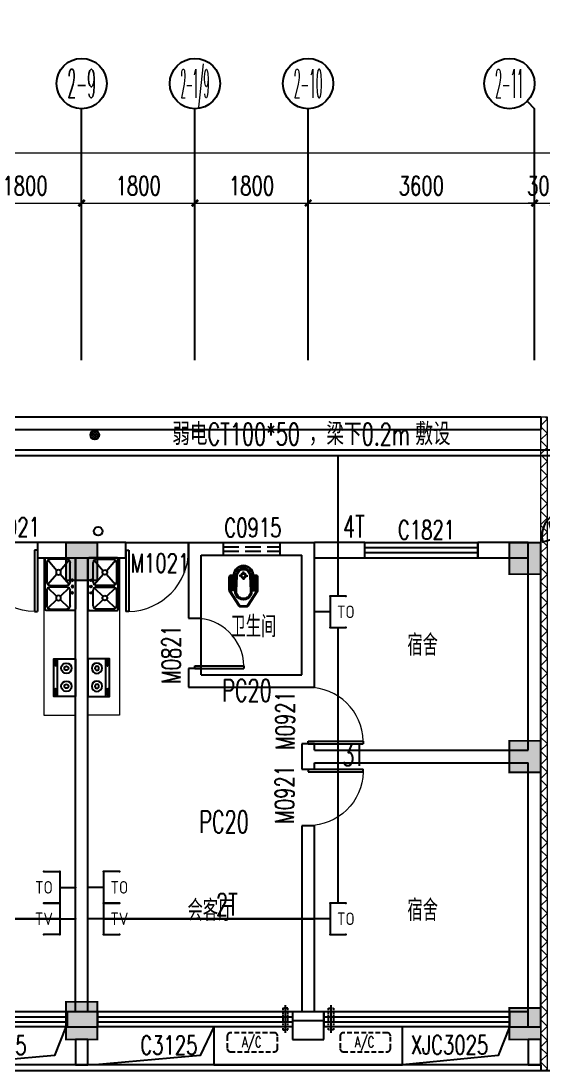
# Model space of a CAD drawing. Extents: x -9422388 to 15610651, y -1992469 to 953794.
# Drawn here: x -2652023 to -2643709, y -365534 to -348840 of the extents above; entities that cross this region are included whole.
import ezdxf
from ezdxf.enums import TextEntityAlignment as Align

# ---------------------------------------------------------------- set-up
doc = ezdxf.new("R2010")
doc.units = 0
doc.header["$LTSCALE"] = 1000
for name, pattern in [('( Hidden )', [0.375, 0.25, -0.125]), ('ACAD_ISO04W100', [30, 24, -3, 0, -3]), ('DASH', [0.35, 0.25, -0.1])]:
    doc.linetypes.add(name, pattern=pattern)
for name, color, linetype in [('A-ELEV-LIN-0.3', 30, 'Continuous'), ('A-ELEV-LIN-0.4', 40, 'Continuous'), ('A-FLOR-HVAC', 4, 'Continuous'), ('A-FLOR-OTHER2-ON', 83, 'Continuous'), ('A-SECT-DOOR', 141, 'Continuous'), ('AXIS', 3, 'Continuous'), ('AXIS_TEXT', 7, 'Continuous'), ('C-KZ', 2, 'Continuous'), ('C-Z-HATCH', 253, 'Continuous'), ('CABLETRAY_PDS', 5, 'Continuous'), ('COLUMN', 9, 'Continuous'), ('EQUIP-安防', 3, 'Continuous'), ('EQUIP-通讯', 3, 'Continuous'), ('PUB_TEXT', 7, 'Continuous'), ('TEL_TEXT', 7, 'Continuous'), ('WALL', 9, 'Continuous'), ('WALL-PARAPET', 6, 'Continuous'), ('WINDOW', 4, 'Continuous'), ('WINDOW_TEXT', 7, 'Continuous'), ('WIRE-通讯', 4, 'Continuous'), ('厨具', 4, 'Continuous'), ('洁具', 253, 'Continuous')]:
    doc.layers.add(name, color=color, linetype=linetype)
doc.layers.add('建筑底图', color=8, linetype='Continuous', lineweight=5)
doc.styles.add('_TCH_AXIS', font='COMPLEX', dxfattribs={"bigfont": 'GBCBIG'})
doc.styles.add('_TCH_DIM', font='SIMPLEX', dxfattribs={"bigfont": 'GBCBIG'})
doc.styles.add('_TCH_DIM_T3', font='SIMPLEX', dxfattribs={"width": 0.705882, "bigfont": 'GBCBIG'})
doc.styles.add('_TCH_WINDOW', font='SIMPLEX', dxfattribs={"height": 3.5, "bigfont": 'GBCBIG'})
doc.styles.add('_TEL_ATTDEF', font='GBENOR', dxfattribs={"width": 0.8, "height": 3, "bigfont": 'GBCBIG'})
doc.styles.add('_TEL_DIM', font='SIMPLEX', dxfattribs={"width": 0.8, "height": 3.5, "bigfont": 'HZTXT'})
doc.styles.add('COMPLEX', font='COMPLEX')
doc.dimstyles.new('_TCH_ARCH&&100', dxfattribs={"dimtxt": 297.5, "dimasz": 100, "dimexe": 250, "dimexo": 300, "dimgap": 126.25, "dimtad": 1, "dimdec": 0, "dimzin": 0, "dimdsep": 46, "dimtxsty": '_TCH_DIM_T3', "dimblk": 'ARCHTICK', "dimcen": 0.09, "dimclrt": 7, "dimazin": 2, "dimtfac": 1, "dimtdec": 0, "dimtix": 1, "dimtmove": 2, "dimatfit": 3, "dimfxl": 0, "dimtolj": 1, "dimtzin": 0, "dimarcsym": 0})

# ---------------------------------------------------------------- blocks, each defined once
blk = doc.blocks.new('$plan$00002777')
at = {"layer": '厨具', "color": 0}
for p, q in [((-300, -284), (300, -284)), ((-267, -307), (-267, -318)), ((-257, -316), (-257, -333)), ((-192, -316), (-257, -316)), ((-257, -333), (-192, -333)), ((-192, -333), (-192, -316)), ((-176, -308), (-176, -318)), ((192, -308), (192, -318)), ((208, -316), (273, -316)), ((208, -333), (208, -316)), ((273, -333), (208, -333)), ((273, -316), (273, -333)), ((284, -307), (284, -318))]:
    blk.add_line(p, q, dxfattribs=at)
blk.add_lwpolyline([(300, 0), (-300, 0), (-300, -340), (300, -340)], close=True, dxfattribs=at)
for points in [[(-176, -308, 0.259034), (-178, -304, 0.076276), (-189, -299, 0.036515), (-203, -297, 0.026615), (-221, -296, 0.026615), (-240, -297, 0.036515), (-254, -299, 0.076276), (-265, -304, 0.259034), (-267, -308, 0.078462), (-267, -309, 0.056762)], [(-176, -318, 0.259034), (-178, -315, 0.076276), (-189, -310, 0.036515), (-203, -307, 0.026615), (-221, -306, 0.026615), (-240, -307, 0.036515), (-254, -310, 0.076276), (-265, -315, 0.259034), (-267, -318, 0.259034), (-265, -322, 0.056762), (-257, -326, 0.036515)], [(-192, -327, 0.008736), (-189, -327, 0.076276), (-178, -322, 0.259034), (-176, -318, 0.259034)], [(192, -308, -0.259034), (194, -304, -0.076276), (205, -299, -0.036515), (219, -297, -0.026615), (238, -296, -0.026615), (257, -297, -0.036515), (270, -299, -0.076276), (282, -304, -0.259034), (284, -308, -0.078462), (283, -309, -0.056762)], [(192, -318, -0.259034), (194, -315, -0.076276), (205, -310, -0.036515), (219, -307, -0.026615), (238, -306, -0.026615), (257, -307, -0.036515), (270, -310, -0.076276), (282, -315, -0.259034), (284, -318, -0.259034), (282, -322, -0.056762), (273, -326, -0.036515)], [(208, -327, -0.008736), (205, -327, -0.076276), (194, -322, -0.259034), (192, -318, -0.259034)]]:
    blk.add_lwpolyline(points, format="xyb", dxfattribs=at)
for centre, radius, start, end in [((-135, -143), 82.5, 0.964, 0), ((-135, -143), 31.6, 0.6532, 0), ((151, -143), 82.5, 180, 179.036), ((151, -143), 31.6, 180, 179.3468)]:
    blk.add_arc(centre, radius, start, end, dxfattribs=at)
blk = doc.blocks.new('$plan$00002763')
at = {"layer": '洁具', "color": 0}
for p, q in [((-395, -405), (-395, -132)), ((-381, -98), (-246, -241)), ((-345, -82), (-95, -82)), ((-59, -98), (-194, -241)), ((-45, -132), (-45, -405)), ((-20, -405), (-20, -132)), ((-6, -98), (161, -241)), ((30, -82), (345, -82)), ((381, -98), (214, -241)), ((395, -132), (395, -405)), ((-246, -297), (-381, -440)), ((-194, -297), (-59, -440)), ((161, -297), (-6, -440)), ((214, -297), (381, -440)), ((-95, -455), (-345, -455)), ((345, -455), (30, -455))]:
    blk.add_line(p, q, dxfattribs=at)
blk.add_lwpolyline([(-420, -25), (-420, -455, 0.200464), (-413, -473, 0.197353), (-395, -480), (395, -480, 0.19737), (413, -473, 0.200447), (420, -455), (420, -25, 0.200464), (413, -7, 0.197353), (395, 0), (-395, 0, 0.19737), (-413, -7, 0.200447), (-420, -25)], format="xyb", close=True, dxfattribs=at)
for centre, major_axis, start_param, end_param in [((-345, -132), (-50, 0), -1.570796, 0), ((-136, -48), (-14.2, 0), 3.141593, 9.424778), ((-95, -132), (-50, 0), 3.141593, 4.712389), ((-36, -48), (-15.1, 0), 3.141593, 9.424778), ((30, -132), (-50, 0), -1.570796, 0), ((64, -48), (-14.2, 0), 3.141593, 9.424778), ((345, -132), (-50, 0), 3.141593, 4.712389), ((-220, -269), (-38.6, 0), 3.141593, 9.424778), ((188, -269), (-38.6, 0), 3.141593, 9.424778), ((-345, -405), (50, 0), 3.141593, 4.712389), ((-95, -405), (50, 0), 4.712389, 6.283185), ((30, -405), (50, 0), 3.141593, 4.712389), ((345, -405), (50, 0), 4.712389, 6.283185)]:
    blk.add_ellipse(centre, major_axis=major_axis, ratio=0.9938, start_param=start_param, end_param=end_param, dxfattribs=at)
blk = doc.blocks.new('$plan$00002871')
at = {"layer": '洁具', "color": 0}
for p, q in [((-15, -490), (-67, -490)), ((0, -475), (0, -423)), ((15, -490), (67, -490)), ((0, -505), (0, -557))]:
    blk.add_line(p, q, dxfattribs=at)
for points in [[(159, -508, -0.88995), (-159, -508, 0.380538), (-179, -491), (-210, -491, -0.414214), (-230, -471), (-230, -258, -0.144595), (-227, -247), (-73, -9, -0.254383), (-56, 0), (56, 0, -0.254383), (73, -9), (227, -247, -0.144595), (230, -258), (230, -471, -0.414214), (210, -491), (179, -491, 0.380538)], [(120, -491), (130, -252, 1.134994), (-130, -252), (-120, -491, 0.992594)], [(105, -490), (115, -251, 1.141146), (-115, -251), (-105, -490, 0.994896)], [(100, -490), (110, -251, 1.143479), (-110, -251), (-100, -490, 0.995777)], [(-149, -264, 1), (-149, -252), (-207, -252, 1), (-207, -264)], [(-148, -287, 1), (-148, -275), (-207, -275, 1), (-207, -287)], [(-147, -307, 1), (-147, -295), (-207, -295, 1), (-207, -307)], [(-146, -330, 1), (-146, -319), (-207, -319, 1), (-207, -330)], [(-149, -263, 1), (-149, -253), (-207, -253, 1), (-207, -263)], [(-148, -286, 1), (-148, -276), (-207, -276, 1), (-207, -286)], [(-147, -306, 1), (-147, -296), (-207, -296, 1), (-207, -306)], [(-146, -329, 1), (-146, -320), (-207, -320, 1), (-207, -329)], [(146, -330, -1), (146, -319), (207, -319, -1), (207, -330)], [(148, -287, -1), (148, -275), (207, -275, -1), (207, -287)], [(147, -307, -1), (147, -295), (207, -295, -1), (207, -307)], [(146, -329, -1), (146, -320), (207, -320, -1), (207, -329)], [(148, -286, -1), (148, -276), (207, -276, -1), (207, -286)], [(147, -306, -1), (147, -296), (207, -296, -1), (207, -306)], [(149, -264, -1), (149, -252), (207, -252, -1), (207, -264)], [(149, -263, -1), (149, -253), (207, -253, -1), (207, -263)], [(-146, -352, 1), (-146, -341), (-207, -341, 1), (-207, -352)], [(-145, -376, 1), (-145, -364), (-207, -364, 1), (-207, -376)], [(-144, -399, 1), (-144, -388), (-207, -388, 1), (-207, -399)], [(-143, -423, 1), (-143, -411), (-207, -411, 1), (-207, -423)], [(-141, -444, 1), (-141, -432), (-207, -432, 1), (-207, -444)], [(-141, -464, 1), (-141, -453), (-207, -453, 1), (-207, -464)], [(-146, -351, 1), (-146, -342), (-207, -342, 1), (-207, -351)], [(-145, -375, 1), (-145, -365), (-207, -365, 1), (-207, -375)], [(-144, -398, 1), (-144, -389), (-207, -389, 1), (-207, -398)], [(-143, -422, 1), (-143, -412), (-207, -412, 1), (-207, -422)], [(-141, -443, 1), (-141, -433), (-207, -433, 1), (-207, -443)], [(-141, -463, 1), (-141, -454), (-207, -454, 1), (-207, -463)], [(141, -444, -1), (141, -432), (207, -432, -1), (207, -444)], [(141, -464, -1), (141, -453), (207, -453, -1), (207, -464)], [(141, -443, -1), (141, -433), (207, -433, -1), (207, -443)], [(141, -463, -1), (141, -454), (207, -454, -1), (207, -463)], [(143, -423, -1), (143, -411), (207, -411, -1), (207, -423)], [(144, -399, -1), (144, -388), (207, -388, -1), (207, -399)], [(143, -422, -1), (143, -412), (207, -412, -1), (207, -422)], [(145, -376, -1), (145, -364), (207, -364, -1), (207, -376)], [(144, -398, -1), (144, -389), (207, -389, -1), (207, -398)], [(146, -352, -1), (146, -341), (207, -341, -1), (207, -352)], [(145, -375, -1), (145, -365), (207, -365, -1), (207, -375)], [(146, -351, -1), (146, -342), (207, -342, -1), (207, -351)]]:
    blk.add_lwpolyline(points, format="xyb", close=True, dxfattribs=at)
blk.add_lwpolyline([(-149, -507, 0.380538), (-179, -481), (-210, -481, -0.414214), (-220, -471), (-220, -258, -0.144595), (-218, -253), (-64, -15, -0.254383), (-56, -10), (56, -10, -0.254383), (64, -15), (218, -253, -0.144595), (220, -258), (220, -471, -0.414214), (210, -481), (179, -481, 0.380538), (149, -507, 0.380538)], format="xyb", dxfattribs=at)
for radius in [40, 31.7]:
    blk.add_circle((0, -490), radius, dxfattribs=at)
blk.add_arc((0, -490), 150, 186.665, 353.335, dxfattribs=at)
blk = doc.blocks.new('KTWJ1')
at = {"layer": 'A-FLOR-HVAC', "color": 0, "linetype": '( Hidden )', "ltscale": 0.3}
blk.add_lwpolyline([(152982, -14209, 0.414214), (153032, -14259), (153732, -14259, 0.414214), (153782, -14209), (153782, -14009, 0.414214), (153732, -13959), (153032, -13959, 0.414214), (152982, -14009)], format="xyb", close=True, dxfattribs=at)
at = {"layer": 'A-FLOR-HVAC', "color": 0, "style": '_TCH_WINDOW', "width": 0.705882}
blk.add_text('A/C', height=170, dxfattribs=at).set_placement((153214, -14188))
blk = doc.blocks.new('KTB')
at = {"layer": 'A-SECT-DOOR', "color": 0}
blk.add_lwpolyline([(1040319, -403775), (1039069, -403775), (1039069, -404375), (1042069, -404375), (1042069, -403775), (1040819, -403775)], dxfattribs=at)
at = {"layer": 'A-FLOR-HVAC', "color": 8}
for p in [(886302, -389909), (888096, -389909)]:
    blk.add_blockref('KTWJ1', p, dxfattribs=at)
blk = doc.blocks.new('A$C0CF77FE4')
at = {"layer": 'A-FLOR-OTHER2-ON', "color": 0, "linetype": 'ACAD_ISO04W100', "ltscale": 5}
blk.add_line((40, 440), (40, 0), dxfattribs=at)
at = {"layer": 'A-FLOR-OTHER2-ON', "color": 0, "linetype": 'DASH', "ltscale": 0.1}
blk.add_lwpolyline([(0, 390), (80, 390), (80, 50), (0, 50)], close=True, dxfattribs=at)
blk = doc.blocks.new('$DorLib2D$00000001')
at = {"color": 0}
for p, q in [((0.45, 0.975), (0.5, 0.975)), ((0.45, 0), (0.45, 0.975)), ((0.5, 0), (0.5, 0.975)), ((0.5, 0), (0.45, 0))]:
    blk.add_line(p, q, dxfattribs=at)
at = {"color": 0, "lineweight": 13}
blk.add_arc((0.475, 0), 0.975, 91.4693, 180, dxfattribs=at)
blk = doc.blocks.new('$TCHSYS$WIN2D')
at = {"color": 0}
for p, q in [((-0.5, 0.5), (0.5, 0.5)), ((-0.5, 0.5), (-0.5, -0.5)), ((0.5, 0.5), (0.5, -0.5)), ((0.5, 0.1667), (-0.5, 0.1667)), ((0.5, -0.1667), (-0.5, -0.1667)), ((-0.5, -0.5), (0.5, -0.5))]:
    blk.add_line(p, q, dxfattribs=at)
blk = doc.blocks.new('_ArchTick')
at = {"color": 0, "linetype": 'ByBlock', "const_width": 0.4}
blk.add_lwpolyline([(-0.5, -0.5), (0.5, 0.5)], dxfattribs=at)
blk = doc.blocks.new('*D626')
at = {"layer": 'AXIS', "color": 0, "lineweight": -2, "transparency": 16777216}
for p, q in [((1875330, -392875), (1875330, -389625)), ((1910030, -392875), (1910030, -389625)), ((1875330, -389875), (1910030, -389875))]:
    blk.add_line(p, q, dxfattribs=at)
at = {"layer": 'Defpoints', "color": 0, "transparency": 16777216}
for p in [(1910030, -389875), (1875330, -393175), (1910030, -393175)]:
    blk.add_point(p, dxfattribs=at)
at = {"layer": 'AXIS', "color": 0, "lineweight": -2, "transparency": 16777216, "xscale": 100, "yscale": 100, "zscale": 100, "rotation": 180}
blk.add_blockref('_ArchTick', (1875330, -389875), dxfattribs=at)
at = {"layer": 'AXIS', "color": 0, "lineweight": -2, "transparency": 16777216, "xscale": 100, "yscale": 100, "zscale": 100}
blk.add_blockref('_ArchTick', (1910030, -389875), dxfattribs=at)
at = {"layer": 'AXIS', "color": 7, "transparency": 16777216, "insert": (1892680, -389600), "char_height": 297.5, "attachment_point": 5, "style": '_TCH_DIM_T3'}
blk.add_mtext('\\A1;34700', dxfattribs=at)
blk = doc.blocks.new('*D682')
at = {"layer": 'AXIS', "color": 0, "lineweight": -2, "transparency": 16777216}
for p, q in [((1895130, -392875), (1895130, -390425)), ((1896930, -392875), (1896930, -390425)), ((1895130, -390675), (1896930, -390675))]:
    blk.add_line(p, q, dxfattribs=at)
at = {"layer": 'Defpoints', "color": 0, "transparency": 16777216}
for p in [(1896930, -390675), (1895130, -393175), (1896930, -393175)]:
    blk.add_point(p, dxfattribs=at)
at = {"layer": 'AXIS', "color": 0, "lineweight": -2, "transparency": 16777216, "xscale": 100, "yscale": 100, "zscale": 100, "rotation": 180}
blk.add_blockref('_ArchTick', (1895130, -390675), dxfattribs=at)
at = {"layer": 'AXIS', "color": 0, "lineweight": -2, "transparency": 16777216, "xscale": 100, "yscale": 100, "zscale": 100}
blk.add_blockref('_ArchTick', (1896930, -390675), dxfattribs=at)
at = {"layer": 'AXIS', "color": 7, "transparency": 16777216, "insert": (1896030, -390400), "char_height": 297.5, "attachment_point": 5, "style": '_TCH_DIM_T3'}
blk.add_mtext('\\A1;1800', dxfattribs=at)
blk = doc.blocks.new('*D683')
at = {"layer": 'AXIS', "color": 0, "lineweight": -2, "transparency": 16777216}
for p, q in [((1896930, -392875), (1896930, -390425)), ((1898730, -392875), (1898730, -390425)), ((1896930, -390675), (1898730, -390675))]:
    blk.add_line(p, q, dxfattribs=at)
at = {"layer": 'Defpoints', "color": 0, "transparency": 16777216}
for p in [(1898730, -390675), (1896930, -393175), (1898730, -393175)]:
    blk.add_point(p, dxfattribs=at)
at = {"layer": 'AXIS', "color": 0, "lineweight": -2, "transparency": 16777216, "xscale": 100, "yscale": 100, "zscale": 100, "rotation": 180}
blk.add_blockref('_ArchTick', (1896930, -390675), dxfattribs=at)
at = {"layer": 'AXIS', "color": 0, "lineweight": -2, "transparency": 16777216, "xscale": 100, "yscale": 100, "zscale": 100}
blk.add_blockref('_ArchTick', (1898730, -390675), dxfattribs=at)
at = {"layer": 'AXIS', "color": 7, "transparency": 16777216, "insert": (1897830, -390400), "char_height": 297.5, "attachment_point": 5, "style": '_TCH_DIM_T3'}
blk.add_mtext('\\A1;1800', dxfattribs=at)
blk = doc.blocks.new('*D684')
at = {"layer": 'AXIS', "color": 0, "lineweight": -2, "transparency": 16777216}
for p, q in [((1898730, -392875), (1898730, -390425)), ((1900530, -392875), (1900530, -390425)), ((1898730, -390675), (1900530, -390675))]:
    blk.add_line(p, q, dxfattribs=at)
at = {"layer": 'Defpoints', "color": 0, "transparency": 16777216}
for p in [(1900530, -390675), (1898730, -393175), (1900530, -393175)]:
    blk.add_point(p, dxfattribs=at)
at = {"layer": 'AXIS', "color": 0, "lineweight": -2, "transparency": 16777216, "xscale": 100, "yscale": 100, "zscale": 100, "rotation": 180}
blk.add_blockref('_ArchTick', (1898730, -390675), dxfattribs=at)
at = {"layer": 'AXIS', "color": 0, "lineweight": -2, "transparency": 16777216, "xscale": 100, "yscale": 100, "zscale": 100}
blk.add_blockref('_ArchTick', (1900530, -390675), dxfattribs=at)
at = {"layer": 'AXIS', "color": 7, "transparency": 16777216, "insert": (1899630, -390400), "char_height": 297.5, "attachment_point": 5, "style": '_TCH_DIM_T3'}
blk.add_mtext('\\A1;1800', dxfattribs=at)
blk = doc.blocks.new('*D685')
at = {"layer": 'AXIS', "color": 0, "lineweight": -2, "transparency": 16777216}
for p, q in [((1900530, -392875), (1900530, -390425)), ((1904130, -392875), (1904130, -390425)), ((1900530, -390675), (1904130, -390675))]:
    blk.add_line(p, q, dxfattribs=at)
at = {"layer": 'Defpoints', "color": 0, "transparency": 16777216}
for p in [(1904130, -390675), (1900530, -393175), (1904130, -393175)]:
    blk.add_point(p, dxfattribs=at)
at = {"layer": 'AXIS', "color": 0, "lineweight": -2, "transparency": 16777216, "xscale": 100, "yscale": 100, "zscale": 100, "rotation": 180}
blk.add_blockref('_ArchTick', (1900530, -390675), dxfattribs=at)
at = {"layer": 'AXIS', "color": 0, "lineweight": -2, "transparency": 16777216, "xscale": 100, "yscale": 100, "zscale": 100}
blk.add_blockref('_ArchTick', (1904130, -390675), dxfattribs=at)
at = {"layer": 'AXIS', "color": 7, "transparency": 16777216, "insert": (1902330, -390400), "char_height": 297.5, "attachment_point": 5, "style": '_TCH_DIM_T3'}
blk.add_mtext('\\A1;3600', dxfattribs=at)
blk = doc.blocks.new('*D686')
at = {"layer": 'AXIS', "color": 0, "lineweight": -2, "transparency": 16777216}
for p, q in [((1904130, -392875), (1904130, -390425)), ((1904430, -392875), (1904430, -390425)), ((1904130, -390675), (1904030, -390675)), ((1904130, -390675), (1904430, -390675)), ((1904430, -390675), (1904530, -390675))]:
    blk.add_line(p, q, dxfattribs=at)
at = {"layer": 'Defpoints', "color": 0, "transparency": 16777216}
for p in [(1904430, -390675), (1904130, -393175), (1904430, -393175)]:
    blk.add_point(p, dxfattribs=at)
at = {"layer": 'AXIS', "color": 0, "lineweight": -2, "transparency": 16777216, "xscale": 100, "yscale": 100, "zscale": 100}
blk.add_blockref('_ArchTick', (1904130, -390675), dxfattribs=at)
at = {"layer": 'AXIS', "color": 0, "lineweight": -2, "transparency": 16777216, "xscale": 100, "yscale": 100, "zscale": 100, "rotation": 180}
blk.add_blockref('_ArchTick', (1904430, -390675), dxfattribs=at)
at = {"layer": 'AXIS', "color": 7, "transparency": 16777216, "insert": (1904280, -390400), "char_height": 297.5, "attachment_point": 5, "style": '_TCH_DIM_T3'}
blk.add_mtext('\\A1;300', dxfattribs=at)
blk = doc.blocks.new('_AXISO')
at = {"color": 0}
blk.add_circle((0, 0), 0.5, dxfattribs=at)
at = {"layer": 'AXIS_TEXT', "color": 0, "style": 'COMPLEX', "width": 1.041667}
blk.add_attdef('A', text='', height=0.56, dxfattribs=at).set_placement((-0.25, -0.28), (0.25, -0.28), align=Align.FIT)
blk = doc.blocks.new('$equip$00002353')
for p, q in [((0.75, 0), (-0.75, 0)), ((-0.517, -0.393), (-0.517, -0.273)), ((-0.517, -0.273), (-0.341, -0.273)), ((-0.427, -0.123), (0.383, -0.123)), ((-0.427, -0.123), (-0.187, -0.543)), ((0.383, -0.123), (0.383, -0.543)), ((-0.517, -0.393), (-0.273, -0.393)), ((0.383, -0.543), (-0.187, -0.543))]:
    blk.add_line(p, q)
at = {"const_width": 0.04}
for points in [[(-0.75, 0), (-0.779, 0)], [(0.75, 0), (0.779, 0)]]:
    blk.add_lwpolyline(points, dxfattribs=at)
blk.add_lwpolyline([(0.75, 0, -1), (-0.75, 0), (0.75, 0), (0.75, 0, -1), (-0.75, 0, -1.517539)], format="xyb", dxfattribs=at)
for centre, radius in [((0.052, -0.26), 0.03), ((-0.038, -0.38), 0.024), ((0.142, -0.38), 0.024)]:
    blk.add_circle(centre, radius)
blk.add_arc((0, 0), 0.75, 180, 0)
for p in [(-0.75, 0), (0, 0), (0.75, 0), (0, -0.75)]:
    blk.add_point(p)
for points in [[(0.026, -0.245), (0.078, -0.245), (0.022, -0.26), (0.082, -0.26)], [(0.026, -0.275), (0.078, -0.275), (0.022, -0.26), (0.082, -0.26)], [(0.037, -0.234), (0.067, -0.234), (0.026, -0.245), (0.078, -0.245)], [(0.037, -0.286), (0.067, -0.286), (0.026, -0.275), (0.078, -0.275)], [(0.052, -0.23), (0.052, -0.23), (0.037, -0.234), (0.067, -0.234)], [(0.052, -0.29), (0.052, -0.29), (0.037, -0.286), (0.067, -0.286)], [(-0.059, -0.368), (-0.017, -0.368), (-0.062, -0.38), (-0.014, -0.38)], [(-0.059, -0.392), (-0.017, -0.392), (-0.062, -0.38), (-0.014, -0.38)], [(-0.05, -0.359), (-0.026, -0.359), (-0.059, -0.368), (-0.017, -0.368)], [(-0.05, -0.401), (-0.026, -0.401), (-0.059, -0.392), (-0.017, -0.392)], [(-0.038, -0.356), (-0.038, -0.356), (-0.05, -0.359), (-0.026, -0.359)], [(-0.038, -0.404), (-0.038, -0.404), (-0.05, -0.401), (-0.026, -0.401)], [(0.121, -0.368), (0.163, -0.368), (0.118, -0.38), (0.166, -0.38)], [(0.121, -0.392), (0.163, -0.392), (0.118, -0.38), (0.166, -0.38)], [(0.13, -0.359), (0.154, -0.359), (0.121, -0.368), (0.163, -0.368)], [(0.13, -0.401), (0.154, -0.401), (0.121, -0.392), (0.163, -0.392)], [(0.142, -0.356), (0.142, -0.356), (0.13, -0.359), (0.154, -0.359)], [(0.142, -0.404), (0.142, -0.404), (0.13, -0.401), (0.154, -0.401)]]:
    blk.add_solid(points)
at = {"color": 7, "style": '_TEL_DIM', "flags": 1}
blk.add_attdef('A', text='', height=0.00002, dxfattribs=at).set_placement((0, 0), align=Align.MIDDLE_CENTER)
blk = doc.blocks.new('$equip$00001847')
for p, q in [((-0.5, 0.499), (-0.5, 0.999)), ((0.5, 0.999), (0.5, 0.499)), ((0.5, 0.499), (-0.5, 0.499)), ((0, 0.5), (0, 0))]:
    blk.add_line(p, q)
for p in [(-0.5, 0.999), (0.5, 0.999), (-0.5, 0.499), (0.5, 0.499), (0, 0)]:
    blk.add_point(p)
at = {"color": 7, "style": '_TEL_DIM'}
blk.add_attdef('$TEXT$', text='', height=0.4, dxfattribs=at).set_placement((0, 0.999), align=Align.MIDDLE_CENTER)
at = {"color": 7, "style": '_TEL_DIM', "flags": 1}
blk.add_attdef('A', text='', height=0.00002, dxfattribs=at).set_placement((0, 0), align=Align.MIDDLE_CENTER)
blk = doc.blocks.new('$equip$00001802')
for p, q in [((-0.5, 0.499), (-0.5, 0.999)), ((0.5, 0.999), (0.5, 0.499)), ((0.5, 0.499), (-0.5, 0.499)), ((0, 0.5), (0, 0))]:
    blk.add_line(p, q)
for p in [(-0.5, 0.999), (0.5, 0.999), (-0.5, 0.499), (0.5, 0.499), (0, 0)]:
    blk.add_point(p)
at = {"color": 7, "style": '_TEL_DIM'}
blk.add_attdef('$TEXT$', text='', height=0.4, dxfattribs=at).set_placement((0, 0.999), align=Align.MIDDLE_CENTER)
at = {"color": 7, "style": '_TEL_DIM', "flags": 1}
blk.add_attdef('A', text='', height=0.00002, dxfattribs=at).set_placement((0, 0), align=Align.MIDDLE_CENTER)
blk = doc.blocks.new('4444')
h = blk.add_hatch()
h.set_pattern_fill('ANSI37', color=8, scale=100)
h.set_pattern_definition([(45, (1282736.5, 0), (-112.2532, 112.2532), []), (135, (1282736.5, 0), (-112.2532, -112.2532), [])])
h.paths.add_polyline_path([(1904230.2, -394074.7), (1904330.2, -394074.7), (1904330.2, -404474.7), (1904230.2, -404474.7)])
at = {"layer": 'A-ELEV-LIN-0.4'}
h = blk.add_hatch(dxfattribs=at)
h.set_pattern_fill('ANSI37', color=8, scale=20)
h.set_pattern_definition([(45, (842830.902, -10358), (-22.4506403, 22.4506403), []), (135, (842830.902, -10358), (-22.4506403, -22.4506403), [])])
edge = h.paths.add_edge_path()
edge.add_arc((1897138.4, -394362.6), 70, 0, 360)
at = {"layer": 'C-Z-HATCH'}
h = blk.add_hatch(color=8, dxfattribs=at)
h.dxf.hatch_style = 1
h.paths.add_polyline_path([(1896680.2, -396074.7), (1897180.2, -396074.7), (1897180.2, -396674.7), (1896680.2, -396674.7)])
h = blk.add_hatch(color=8, dxfattribs=at)
h.dxf.hatch_style = 1
h.paths.add_polyline_path([(1903730.2, -396074.7), (1904230.2, -396074.7), (1904230.2, -396574.7), (1903730.2, -396574.7)])
h = blk.add_hatch(color=8, dxfattribs=at)
h.dxf.hatch_style = 1
h.paths.add_polyline_path([(1903730.2, -399224.7), (1904230.2, -399224.7), (1904230.2, -399724.7), (1903730.2, -399724.7)])
h = blk.add_hatch(color=8, dxfattribs=at)
h.dxf.hatch_style = 1
h.paths.add_polyline_path([(1896680.2, -403374.7), (1897180.2, -403374.7), (1897180.2, -403974.7), (1896680.2, -403974.7)])
h = blk.add_hatch(color=8, dxfattribs=at)
h.dxf.hatch_style = 1
h.paths.add_polyline_path([(1903730.2, -403474.7), (1904230.2, -403474.7), (1904230.2, -403974.7), (1903730.2, -403974.7)])
at = {"color": 8}
for points in [[(1904230.2, -394074.7), (1904330.2, -394074.7), (1904330.2, -404474.7), (1904230.2, -404474.7)], [(1896830.2, -396314.7), (1896330.2, -396314.7), (1896330.2, -398814.7), (1896830.2, -398814.7)], [(1897030.2, -396314.7), (1897530.2, -396314.7), (1897530.2, -398814.7), (1897030.2, -398814.7)]]:
    blk.add_lwpolyline(points, close=True, dxfattribs=at)
at = {"layer": 'A-ELEV-LIN-0.3', "color": 8}
for points in [[(1910300.1, -378228), (1910300.1, -378228, -0.4142136), (1910521.4, -377263.1), (1917469.5, -372908.3, -0.4142136), (1919537.1, -373382.6), (1932807.3, -394555, -0.2728148), (1932848.7, -396077.9), (1928630, -403701.1, -0.2728148), (1927317.5, -404474.7), (1876130.2, -404474.7, -0.4142134), (1874530.2, -402874.7), (1874530.2, -394774.7, -0.4142137), (1875230.2, -394074.7), (1875230.2, -394074.7)], [(1904230.2, -404374.7), (1876130.2, -404374.7, -0.4142134), (1874630.2, -402874.7), (1874630.2, -394774.7, -0.4142137), (1875230.2, -394174.7), (1875230.2, -394174.7)]]:
    blk.add_lwpolyline(points, format="xyb", dxfattribs=at)
for points in [[(1896830.2, -404374.7), (1897030.2, -404374.7), (1897030.2, -403974.7), (1896830.2, -403974.7)], [(1904030.2, -404374.7), (1904230.2, -404374.7), (1904230.2, -403974.7), (1904030.2, -403974.7)]]:
    blk.add_lwpolyline(points, close=True, dxfattribs=at)
blk.add_lwpolyline([(1904230.2, -404374.7), (1904230.2, -404474.7)], dxfattribs=at)
at = {"layer": 'A-ELEV-LIN-0.4', "color": 8}
for points in [[(1896680.2, -403774.7), (1896499, -404229.5), (1894830.2, -404374.7)], [(1899030.2, -403774.7), (1898812.7, -404229.5), (1897143.9, -404374.7)], [(1903730.2, -403774.7), (1903549, -404229.5), (1902030.2, -404374.7)]]:
    blk.add_lwpolyline(points, dxfattribs=at)
for centre in [(1897138.4, -394362.6), (1897193.5, -395893.3)]:
    blk.add_circle(centre, 70, dxfattribs=at)
at = {"layer": 'AXIS', "color": 8}
for p, q in [((1904013, -389057.6), (1904130.2, -389174.7)), ((1896930.2, -393174.7), (1896930.2, -389174.7)), ((1898730.2, -393174.7), (1898730.2, -389174.7)), ((1900530.2, -393174.7), (1900530.2, -389174.7)), ((1904130.2, -393174.7), (1904130.2, -389174.7))]:
    blk.add_line(p, q, dxfattribs=at)
at = {"layer": 'C-KZ', "color": 8, "const_width": 30}
for points in [[(1896680.2, -396074.7), (1897180.2, -396074.7), (1897180.2, -396674.7), (1896680.2, -396674.7)], [(1903730.2, -396074.7), (1904230.2, -396074.7), (1904230.2, -396574.7), (1903730.2, -396574.7)], [(1903730.2, -399224.7), (1904230.2, -399224.7), (1904230.2, -399724.7), (1903730.2, -399724.7)], [(1896680.2, -403374.7), (1897180.2, -403374.7), (1897180.2, -403974.7), (1896680.2, -403974.7)], [(1903730.2, -403474.7), (1904230.2, -403474.7), (1904230.2, -403974.7), (1903730.2, -403974.7)]]:
    blk.add_lwpolyline(points, close=True, dxfattribs=at)
at = {"layer": 'COLUMN', "color": 8}
for p, q in [((1900780.2, -403674.7), (1900280.2, -403674.7)), ((1900280.2, -403674.7), (1900280.2, -403974.7)), ((1900780.2, -403974.7), (1900780.2, -403674.7)), ((1900280.2, -403974.7), (1900780.2, -403974.7))]:
    blk.add_line(p, q, dxfattribs=at)
at = {"layer": 'WALL', "color": 8}
for p, q in [((1896930.2, -396074.7), (1896230.2, -396074.7)), ((1896230.2, -396074.7), (1896230.2, -396314.7)), ((1897630.2, -396074.7), (1896930.2, -396074.7)), ((1897630.2, -396314.7), (1897630.2, -396074.7)), ((1898630.2, -396074.7), (1898630.2, -397274.7)), ((1898630.2, -396314.7), (1898630.2, -396074.7)), ((1898630.2, -396074.7), (1900630.2, -396074.7)), ((1900630.2, -398274.7), (1900630.2, -396074.7)), ((1901430.2, -396074.7), (1900630.2, -396074.7)), ((1901430.2, -396314.7), (1901430.2, -396074.7)), ((1904030.2, -396074.7), (1903230.2, -396074.7)), ((1903230.2, -396074.7), (1903230.2, -396314.7)), ((1904030.2, -399374.7), (1904030.2, -396074.7)), ((1904030.2, -396074.7), (1904230.2, -396074.7)), ((1904230.2, -399474.7), (1904230.2, -396074.7)), ((1896230.2, -396314.7), (1896930.2, -396314.7)), ((1896830.2, -403534.7), (1896830.2, -396314.7)), ((1896930.2, -396314.7), (1897630.2, -396314.7)), ((1897030.2, -403534.7), (1897030.2, -396314.7)), ((1898830.2, -397274.7), (1898830.2, -396274.7)), ((1898830.2, -396274.7), (1900430.2, -396274.7)), ((1900430.2, -398174.7), (1900430.2, -396274.7)), ((1900630.2, -396314.7), (1901430.2, -396314.7)), ((1903230.2, -396314.7), (1904030.2, -396314.7)), ((1898630.2, -397274.7), (1898830.2, -397274.7)), ((1898830.2, -398074.7), (1898630.2, -398074.7)), ((1898630.2, -398074.7), (1898630.2, -398374.7)), ((1898830.2, -398174.7), (1898830.2, -398074.7)), ((1898830.2, -398174.7), (1900430.2, -398174.7)), ((1900630.2, -398374.7), (1900630.2, -398274.7)), ((1898630.2, -398374.7), (1900430.2, -398374.7)), ((1900430.2, -398374.7), (1900630.2, -398374.7)), ((1900630.2, -399274.7), (1900430.2, -399274.7)), ((1900430.2, -399274.7), (1900430.2, -399474.7)), ((1900630.2, -399374.7), (1900630.2, -399274.7)), ((1900430.2, -399474.7), (1900430.2, -399674.7)), ((1900630.2, -399374.7), (1904030.2, -399374.7)), ((1904230.2, -403774.7), (1904230.2, -399474.7)), ((1900630.2, -399574.7), (1904030.2, -399574.7)), ((1900630.2, -399674.7), (1900630.2, -399574.7)), ((1904030.2, -403774.7), (1904030.2, -399574.7)), ((1900430.2, -399674.7), (1900630.2, -399674.7)), ((1900630.2, -400574.7), (1900430.2, -400574.7)), ((1900430.2, -400574.7), (1900430.2, -403534.7)), ((1900630.2, -403534.7), (1900630.2, -400574.7)), ((1896930.2, -403534.7), (1896698.4, -403534.7)), ((1896698.4, -403534.7), (1896698.4, -403774.7)), ((1897180.2, -403534.7), (1896930.2, -403534.7)), ((1897180.2, -403774.7), (1897180.2, -403534.7)), ((1900530.2, -403534.7), (1900280.2, -403534.7)), ((1900280.2, -403534.7), (1900280.2, -403674.7)), ((1900780.2, -403534.7), (1900530.2, -403534.7)), ((1900780.2, -403674.7), (1900780.2, -403534.7)), ((1904030.2, -403534.7), (1903730.2, -403534.7)), ((1903730.2, -403534.7), (1903730.2, -403774.7)), ((1896698.4, -403774.7), (1896930.2, -403774.7)), ((1896930.2, -403774.7), (1897180.2, -403774.7)), ((1903730.2, -403774.7), (1904030.2, -403774.7)), ((1904030.2, -403774.7), (1904230.2, -403774.7))]:
    blk.add_line(p, q, dxfattribs=at)
at = {"layer": 'WALL-PARAPET', "color": 8}
for p, q in [((1875230.2, -394074.7), (1904230.2, -394074.7)), ((1904230.2, -394074.7), (1904230.2, -394274.7)), ((1875430.2, -394274.7), (1904230.2, -394274.7))]:
    blk.add_line(p, q, dxfattribs=at)
at = {"layer": 'WINDOW', "color": 8}
for p, q in [((1896230.2, -396074.7), (1895230.2, -396074.7)), ((1897630.2, -396074.7), (1898630.2, -396074.7)), ((1898830.2, -398074.7), (1898830.2, -397274.7))]:
    blk.add_line(p, q, dxfattribs=at)
at = {"layer": 'WINDOW', "color": 8, "linetype": 'DASH'}
for p, q in [((1899180.2, -396074.7, 900), (1899180.2, -396274.7, 900)), ((1899180.2, -396074.7, 900), (1899180.2, -396274.7, 900)), ((1899180.2, -396141.4, 900), (1900080.2, -396141.4, 900)), ((1899180.2, -396141.4, 900), (1900080.2, -396141.4, 900)), ((1900080.2, -396074.7, 900), (1900080.2, -396274.7, 900)), ((1900080.2, -396074.7, 900), (1900080.2, -396274.7, 900)), ((1899180.2, -396208.1, 900), (1900080.2, -396208.1, 900)), ((1899180.2, -396208.1, 900), (1900080.2, -396208.1, 900))]:
    blk.add_line(p, q, dxfattribs=at)
at = {"color": 8, "xscale": -1, "rotation": 180}
blk.add_blockref('$plan$00002871', (1899502.5, -397089.8), dxfattribs=at)
at = {"layer": 'A-FLOR-OTHER2-ON', "color": 8, "linetype": 'DASH', "xscale": -1}
blk.add_blockref('A$C0CF77FE4', (1900206.3, -403867.7), dxfattribs=at)
at = {"layer": 'A-FLOR-OTHER2-ON', "color": 8, "linetype": 'DASH'}
blk.add_blockref('A$C0CF77FE4', (1900854, -403867.7), dxfattribs=at)
at = {"layer": 'A-SECT-DOOR', "color": 8}
blk.add_blockref('KTB', (859961, 0), dxfattribs=at)
at = {"layer": 'AXIS', "color": 8}
ref = blk.add_blockref('_AXISO', (1896930.2, -388774.7), dxfattribs=dict(at, xscale=800, yscale=800, zscale=800))
ref.add_attrib('A', '2-9', dxfattribs={"layer": 'AXIS_TEXT', "color": 8, "height": 452.55, "style": '_TCH_AXIS', "width": 0.35}).set_placement((1896703.9, -389001), (1897156.5, -389001), align=Align.FIT)
ref = blk.add_blockref('_AXISO', (1898730.2, -388774.7), dxfattribs=dict(at, xscale=800, yscale=800, zscale=800))
ref.add_attrib('A', '2-1/9', dxfattribs={"layer": 'AXIS_TEXT', "color": 8, "height": 452.55, "style": '_TCH_AXIS', "width": 0.216495}).set_placement((1898503.9, -389001), (1898956.5, -389001), align=Align.FIT)
ref = blk.add_blockref('_AXISO', (1900530.2, -388774.7), dxfattribs=dict(at, xscale=800, yscale=800, zscale=800))
ref.add_attrib('A', '2-10', dxfattribs={"layer": 'AXIS_TEXT', "color": 8, "height": 452.55, "style": '_TCH_AXIS', "width": 0.28}).set_placement((1900303.9, -389001), (1900756.5, -389001), align=Align.FIT)
ref = blk.add_blockref('_AXISO', (1903730.2, -388774.7), dxfattribs=dict(at, xscale=800, yscale=800, zscale=800))
ref.add_attrib('A', '2-11', dxfattribs={"layer": 'AXIS_TEXT', "color": 8, "height": 452.55, "style": '_TCH_AXIS', "width": 0.3}).set_placement((1903503.9, -389001), (1903956.5, -389001), align=Align.FIT)
at = {"layer": 'WINDOW', "color": 8}
ref = blk.add_blockref('$DorLib2D$00000001', (1895730.2, -396194.7), dxfattribs=dict(at, xscale=-1000, yscale=1000, zscale=-1000, rotation=179.9999999999704))
ref.add_attrib('A', 'M1021', (1895332.1, -395974.3), dxfattribs={"layer": 'WINDOW_TEXT', "color": 8, "height": 297.5, "rotation": 360, "style": '_TCH_WINDOW', "width": 0.705882})
ref = blk.add_blockref('$TCHSYS$WIN2D', (1902330.2, -396194.7), dxfattribs=dict(at, xscale=1800, yscale=-240, zscale=1800, rotation=359.9999999999639))
ref.add_attrib('A', 'C1821', (1901957.4, -396020.4), dxfattribs={"layer": 'WINDOW_TEXT', "color": 8, "height": 297.5, "style": '_TCH_WINDOW', "width": 0.705882})
ref = blk.add_blockref('$DorLib2D$00000001', (1898130.2, -396194.7), dxfattribs=dict(at, xscale=-1000, yscale=-1000, zscale=-1000, rotation=359.9999999999629))
ref.add_attrib('A', 'M1021', (1897705.2, -396548.5), dxfattribs={"layer": 'WINDOW_TEXT', "color": 8, "height": 297.5, "style": '_TCH_WINDOW', "width": 0.705882})
ref = blk.add_blockref('$DorLib2D$00000001', (1898730.2, -397674.7), dxfattribs=dict(at, xscale=-800, yscale=-800, zscale=-800, rotation=89.99999999995553))
ref.add_attrib('A', 'M0821', (1898503.9, -398319.7), dxfattribs={"layer": 'WINDOW_TEXT', "color": 8, "height": 297.5, "rotation": 90, "style": '_TCH_WINDOW', "width": 0.705882})
ref = blk.add_blockref('$DorLib2D$00000001', (1900530.2, -398824.7), dxfattribs=dict(at, xscale=-900, yscale=-900, zscale=-900, rotation=89.99999999995553))
ref.add_attrib('A', 'M0921', (1900313, -399369.4), dxfattribs={"layer": 'WINDOW_TEXT', "color": 8, "height": 297.5, "rotation": 90, "style": '_TCH_WINDOW', "width": 0.705882})
ref = blk.add_blockref('$DorLib2D$00000001', (1900530.2, -400124.7), dxfattribs=dict(at, xscale=900, yscale=-900, zscale=900, rotation=89.99999999995553))
ref.add_attrib('A', 'M0921', (1900305.8, -400544.4), dxfattribs={"layer": 'WINDOW_TEXT', "color": 8, "height": 297.5, "rotation": 90, "style": '_TCH_WINDOW', "width": 0.705882})
ref = blk.add_blockref('$TCHSYS$WIN2D', (1895148.4, -403654.7), dxfattribs=dict(at, xscale=3100, yscale=-240, zscale=3100, rotation=179.9999999999704))
ref.add_attrib('A', 'C3125', (1895146, -404215.7), dxfattribs={"layer": 'WINDOW_TEXT', "color": 8, "height": 297.5, "rotation": 360, "style": '_TCH_WINDOW', "width": 0.705882})
ref = blk.add_blockref('$TCHSYS$WIN2D', (1898730.2, -403654.7), dxfattribs=dict(at, xscale=3100, yscale=-240, zscale=3100, rotation=179.9999999999629))
ref.add_attrib('A', 'C3125', (1897862.5, -404213.1), dxfattribs={"layer": 'WINDOW_TEXT', "color": 8, "height": 297.5, "rotation": 360, "style": '_TCH_WINDOW', "width": 0.705882})
ref = blk.add_blockref('$TCHSYS$WIN2D', (1902255.2, -403654.7), dxfattribs=dict(at, xscale=-2950, yscale=240, zscale=-2950, rotation=359.9999999999639))
ref.add_attrib('A', 'XJC3025', (1902161.3, -404209.6), dxfattribs={"layer": 'WINDOW_TEXT', "color": 8, "height": 297.5, "style": '_TCH_WINDOW', "width": 0.705882})
at = {"layer": '厨具', "color": 8, "yscale": -1, "rotation": 89.99999999997121}
blk.add_blockref('$plan$00002763', (1896830.2, -396734.7), dxfattribs=at)
at = {"layer": '厨具', "color": 8, "xscale": -1, "yscale": -1, "rotation": 269.9999999999562}
blk.add_blockref('$plan$00002763', (1897030.2, -396734.7), dxfattribs=at)
at = {"layer": '厨具', "color": 8, "xscale": -1, "rotation": 269.9999999999712}
blk.add_blockref('$plan$00002777', (1896830.2, -398222.8), dxfattribs=at)
at = {"layer": '厨具', "color": 8, "rotation": 89.99999999995617}
blk.add_blockref('$plan$00002777', (1897030.2, -398222.8), dxfattribs=at)
at = {"layer": 'PUB_TEXT', "color": 8, "style": '_TCH_DIM'}
for s, p in [('卫生间', (1899295.8, -397577.6)), ('宿舍', (1902108.3, -397871.8)), ('会客厅', (1898613.7, -402091)), ('宿舍', (1902108.3, -402088.1))]:
    blk.add_text(s, height=337.59, dxfattribs=at).set_placement(p)
at = {"layer": 'WINDOW_TEXT', "color": 8, "style": '_TCH_WINDOW', "width": 0.705882}
blk.add_text('C0915', height=297.5, dxfattribs=at).set_placement((1899197.8, -395984.1))
at = {"layer": 'AXIS', "color": 8}
for p1, p2, distance, picture, middle in [((1875330.2, -393174.7), (1910030.2, -393174.7), 3300, '*D626', (1892680.2, -389599.7)), ((1895130.2, -393174.7), (1896930.2, -393174.7), 2500, '*D682', (1896030.2, -390399.7)), ((1896930.2, -393174.7), (1898730.2, -393174.7), 2500, '*D683', (1897830.2, -390399.7)), ((1898730.2, -393174.7), (1900530.2, -393174.7), 2500, '*D684', (1899630.2, -390399.7)), ((1900530.2, -393174.7), (1904130.2, -393174.7), 2500, '*D685', (1902330.2, -390399.7)), ((1904130.2, -393174.7), (1904430.2, -393174.7), 2500, '*D686', (1904280.2, -390399.7))]:
    dim = blk.add_aligned_dim(p1=p1, p2=p2, distance=distance, dimstyle='_TCH_ARCH&&100', dxfattribs=at)
    dim.commit()
    dim.dimension.update_dxf_attribs({"geometry": picture, "text_midpoint": middle})

msp = doc.modelspace()

# ---------------------------------------------------------------- linework, layer by layer
at = {"layer": 'CABLETRAY_PDS'}
for p, q in [((-2665473.05857, -355656.223), (-2637372.60132, -355656.223)), ((-2637372.60132, -355756.223), (-2665473.05857, -355756.223))]:
    msp.add_line(p, q, dxfattribs=at)
at = {"layer": 'WIRE-通讯', "linetype": 'Continuous', "const_width": 35}
for points in [[(-2646984.23966, -357984.165), (-2646984.23966, -355756.223)], [(-2646984.23966, -362864.165), (-2646984.23966, -358484.165)], [(-2654758.74016, -363114.165), (-2651408.24066, -363114.165)], [(-2647358.74016, -363114.165), (-2650709.23966, -363114.165)]]:
    msp.add_lwpolyline(points, dxfattribs=at)

# ---------------------------------------------------------------- block references
at = {"layer": 'EQUIP-安防', "xscale": 500, "yscale": 500, "zscale": 500, "rotation": 196.2928815955619}
msp.add_blockref('$equip$00002353', (-2643366.86733, -357015.89673), dxfattribs=at)
at = {"layer": 'EQUIP-通讯'}
ref = msp.add_blockref('$equip$00001847', (-2647358.74016, -358234.165), dxfattribs=dict(at, xscale=-500, yscale=500, zscale=500, rotation=270))
ref.add_attrib('$TEXT$', 'TO', dxfattribs={"layer": '0', "color": 7, "height": 200, "style": '_TEL_ATTDEF'}).set_placement((-2646859.23966, -358234.165), align=Align.MIDDLE_CENTER)
ref = msp.add_blockref('$equip$00001847', (-2651158.74016, -362614.165), dxfattribs=dict(at, xscale=500, yscale=500, zscale=500, rotation=90))
ref.add_attrib('$TEXT$', 'TO', dxfattribs={"layer": '0', "color": 7, "height": 200, "style": '_TEL_ATTDEF'}).set_placement((-2651658.24066, -362614.165), align=Align.MIDDLE_CENTER)
ref = msp.add_blockref('$equip$00001847', (-2650958.74016, -362614.165), dxfattribs=dict(at, xscale=-500, yscale=500, zscale=500, rotation=270))
ref.add_attrib('$TEXT$', 'TO', dxfattribs={"layer": '0', "color": 7, "height": 200, "style": '_TEL_ATTDEF'}).set_placement((-2650459.23966, -362614.165), align=Align.MIDDLE_CENTER)
ref = msp.add_blockref('$equip$00001802', (-2651158.74016, -363114.165), dxfattribs=dict(at, xscale=500, yscale=500, zscale=500, rotation=90))
ref.add_attrib('$TEXT$', 'TV', dxfattribs={"layer": '0', "color": 7, "height": 200, "style": '_TEL_ATTDEF'}).set_placement((-2651658.24066, -363114.165), align=Align.MIDDLE_CENTER)
ref = msp.add_blockref('$equip$00001802', (-2650958.74016, -363114.165), dxfattribs=dict(at, xscale=-500, yscale=500, zscale=500, rotation=270))
ref.add_attrib('$TEXT$', 'TV', dxfattribs={"layer": '0', "color": 7, "height": 200, "style": '_TEL_ATTDEF'}).set_placement((-2650459.23966, -363114.165), align=Align.MIDDLE_CENTER)
ref = msp.add_blockref('$equip$00001847', (-2647358.74016, -363114.165), dxfattribs=dict(at, xscale=-500, yscale=500, zscale=500, rotation=270))
ref.add_attrib('$TEXT$', 'TO', dxfattribs={"layer": '0', "color": 7, "height": 200, "style": '_TEL_ATTDEF'}).set_placement((-2646859.23966, -363114.165), align=Align.MIDDLE_CENTER)
at = {"layer": '建筑底图', "color": 8}
msp.add_blockref('4444', (-4547988.93389, 38940.58199), dxfattribs=at)

# ---------------------------------------------------------------- texts
at = {"layer": 'TEL_TEXT', "style": '_TEL_DIM'}
for s, width, p in [('弱电', 0.8, (-2649617.83548, -355582.88365)), ('CT100*50', 0.64, (-2649057.83548, -355582.88365)), ('，梁下', 0.8, (-2647447.16882, -355582.88365)), ('0.2m', 0.64, (-2646607.16882, -355582.88365)), ('敷设', 0.8, (-2645753.83548, -355582.88365)), ('4T', 0.64, (-2646902.97432, -357054.38751)), ('PC20', 0.64, (-2648824.31825, -359658.60101)), ('3T', 0.64, (-2646918.28674, -360684.82617)), ('PC20', 0.64, (-2649189.48778, -361747.56559)), ('2T', 0.64, (-2648923.2265, -363060.04424))]:
    msp.add_text(s, height=350, dxfattribs=dict(at, width=width)).set_placement(p)

doc.saveas('drawing.dxf')
